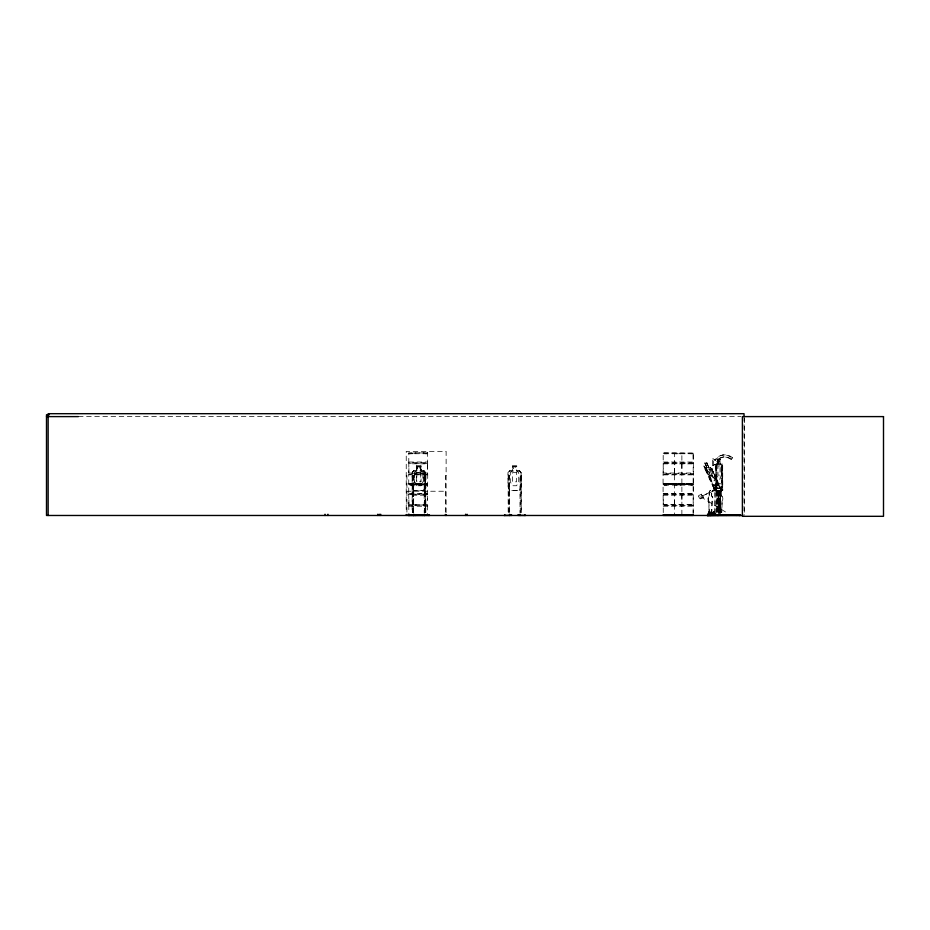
<?xml version="1.0" encoding="UTF-8"?>
<svg xmlns="http://www.w3.org/2000/svg" width="930" height="930" viewBox="0 0 930 930"><rect width="100%" height="100%" fill="white"/><g stroke="black" fill="none" stroke-linecap="round" stroke-linejoin="round"><path stroke-width="0.7" stroke-dasharray="4.65 3.49" d="M408.921 499.817L408.793 504.978L427.707 505.025L427.544 514.825M408.921 468.441L408.735 473.707L427.73 473.707L427.544 499.817M427.544 468.441L427.707 462.652L408.747 462.652L408.886 452.782L427.707 452.84L408.851 453.143M663.253 499.817L663.253 514.825M663.253 468.441L663.067 473.707L693.315 473.661L693.303 494.655L663.102 494.597L663.055 473.754M674.529 504.502L674.541 499.817M674.517 504.386L674.541 468.441M681.876 499.817L681.888 473.021M681.876 468.441L681.876 452.782M693.327 463.175L693.327 473.661M705.08 469.139C698.593 453.026 720.855 502.793 710.288 480.81L704.975 469.08M427.661 474.277L408.747 474.242L408.735 494.063L427.684 494.028M427.544 474.87L408.909 474.753M693.199 453.189L663.183 452.782L663.23 473.021L693.176 473.021L693.21 463.593M663.23 493.388L693.176 493.388L693.176 474.707M681.876 514.825L681.888 495.237M693.373 462.989L663.067 462.698M711.555 513.965L712.043 501.154A3.325 2.348 -90 0 0 711.555 495.923L711.555 492.33A1.662 1.174 -90 0 0 710.381 490.668A1.662 1.174 -90 0 0 709.206 492.33L709.206 495.923A3.325 2.348 -90 0 0 708.718 501.154L709.206 513.965M711.706 513.965L712.194 501.154A3.325 2.348 -90 0 0 711.706 495.923L711.706 492.33A1.662 1.174 -90 0 0 710.532 490.668L710.381 490.668M712.915 491.249L712.485 490.587L712.857 491.354L702.359 495.888L716.158 489.366M721.599 512.546L722.029 501.154A3.325 2.348 -90 0 0 721.54 495.923L721.54 492.33A1.662 1.174 -90 0 0 720.366 490.668A1.662 1.174 -90 0 0 719.192 492.33L719.343 492.33A1.662 1.174 -90 0 1 720.518 490.668A1.662 1.174 -90 0 1 721.692 492.33L721.692 495.923A3.325 2.348 -90 0 1 722.18 501.154L721.75 512.546M713.566 512C714.496 513.383 713.659 511.442 714.566 512.755M713.938 512.151L713.612 512.093M718.913 463.152L712.334 465.686L712.845 458.444L715.682 460.118L716.705 458.769A13.927 12.032 83.8 0 1 731.213 456.793L732.584 457.874L731.561 459.432L729.527 458.606A11.927 10.3 83.8 0 0 716.216 461.454L719.053 463.256L716.216 461.454M713.194 465.593L713.694 458.362M708.893 512.151L710.474 512.453M709.648 512.244L709.288 512.744M709.032 511.953L710.427 512.349L709.311 512.43M710.369 512.139L708.637 512.453M719.855 512.616L718.565 512.302L720.355 512.639M720.401 512.151L719.355 512.651L719.134 490.552M719.425 512.012L720.308 512.535L720.146 490.552M719.355 511.942L720.262 512.139L719.425 512.302M674.517 473.021L674.506 453.189M408.747 505.025L408.921 514.825M682.097 484.344L681.992 483.728M693.385 483.902L663.218 483.705L693.385 484.344L663.032 484.344L693.176 484.053M722.494 479.02C721.761 503.944 721.843 452.945 722.389 465.86L722.424 479.043M714.473 512.604L714.031 512.186M719.053 477.032L719.006 476.939M719.762 512.558L720.215 512.07M719.169 511.953L719.297 512.267M713.461 512.093L713.461 512.337M713.822 512.093L713.67 512.616M674.506 504.723L674.541 514.825M408.793 462.605L408.898 473.021L427.556 473.021L427.556 463.861L408.898 463.756M408.712 494.109L408.898 504.386L427.556 504.386L427.544 495.179L408.898 495.237M427.754 505.467L408.77 505.595M709.95 512.186L709.416 512.093M423.789 490.494L425.103 485.751L425.173 472.684L423.789 471.022M423.894 490.656L425.243 485.774M521.009 485.751L519.626 490.494L509.559 490.494M424.057 490.494L425.556 485.751L425.556 472.661L424.057 471.022M413.699 490.656L412.118 485.774L413.618 490.656L424.22 490.656L425.615 485.751M424.22 490.656L425.766 485.774M712.45 490.633L712.81 491.366M706.823 467.558L706.335 469.034L709.939 477.253L712.624 480.764L714.74 480.74L714.321 477.206L710.718 468.987L708.939 467.534M693.362 463.14L663.125 463.28M693.164 514.825L693.222 504.711M693.292 494.644L693.187 504.548M716.507 464.372L715.833 466.023L715.786 479.124L716.553 483.833M427.661 463.338L408.793 463.28M427.649 494.69L408.793 494.644M693.269 474.335L663.125 474.277M427.637 484.204L408.886 483.705L427.765 484.344L408.886 484.507M693.327 505.606L663.102 505.595M663.09 505.025L693.292 504.978M425.173 453.735L426.812 453.735M425.173 485.1L426.812 485.1M679.505 453.735L681.144 453.735M690.792 453.735L692.432 453.735M679.505 485.1L681.144 485.1M690.792 485.1L692.432 485.1M420.72 485.751L422.918 481.821L422.918 472.661L420.72 471.022L420.72 466.116M409.793 453.735L412.688 453.735M409.793 485.1L412.688 485.1M664.125 453.735L667.019 453.735M675.413 453.735L678.307 453.735M664.125 485.1L667.019 485.1M675.413 485.1L678.307 485.1M730.701 459.525L732.584 457.874M714.368 512.604L714.228 512.174M712.845 458.444L714.833 460.211L715.844 458.862A13.927 12.032 83.8 0 1 730.364 456.886L731.736 457.967M709.671 512.674L710.276 512.511M719.448 512.604L720.355 512.139M412.164 472.614L413.664 470.859L412.118 472.591L412.35 512.628M412.316 472.684L413.734 471.022L424.115 471.022M412.339 472.661L413.792 471.022M509.57 470.859L507.954 472.591L508.024 485.774L509.454 490.656L519.8 490.656L521.16 485.774L521.079 472.614L519.684 470.859M702.708 496.178L702.336 495.423M714.647 487.553C710.136 488.948 720.087 494.469 714.682 487.506L713.949 487.576M715.007 490.994L722.145 490.645L714.938 490.994L705.707 468.767L716.03 490.726M719.529 487.739C721.657 486.378 720.552 492.679 721.61 490.622M722.052 490.656L711.706 468.697L720.948 490.982M427.521 453.747L427.544 452.782L427.661 462.605M408.921 483.461L427.544 483.461L427.544 485.1L408.921 485.1L408.956 483.461L427.521 483.484M663.253 483.461L693.164 483.461L663.288 483.461M693.141 453.747L663.276 453.747M693.141 485.111L663.288 485.1M427.498 453.735L408.921 453.735L408.7 453.038M713.554 487.878L714.217 487.506L715.554 490.726M705.01 467.499C709.95 468.813 700.848 461.082 707.021 462.977L708.823 467.453L710.415 467.372L711.903 468.918L716.96 480.81L711.764 468.987L712.31 468.685M704.626 463.082L707.021 462.977M710.415 467.372L711.287 468.918M712.787 485.262L718.239 485.123L712.775 485.111M705.289 468.999L706.323 468.755M698.988 495.411L701.697 494.121M712.194 491.145L716.286 489.75M700.65 498.759L703.347 497.469M719.948 487.506L720.738 487.46L719.611 487.773M712.334 465.686L718.204 463.221M722.738 455.026L723.587 454.933M722.994 457.002L723.842 456.909M714.833 460.211L715.716 460.071M716.809 486.948L715.554 486.948L716.867 486.948L716.867 490.494L716.693 465.976L715.612 465.988L715.612 490.505L720.645 490.552L720.622 515.476M722.738 486.867L721.54 486.878L722.761 486.867M715.682 490.494L722.866 490.412L721.599 490.424L721.61 465.907L722.68 465.907L722.773 490.412M720.041 459.42L720.053 464.326L721.192 465.942L721.215 475.102L720.087 479.043L717.983 479.066L716.844 475.16L716.821 466L717.948 464.349L717.855 459.281L720.262 459.246L720.204 464.326M717.937 459.443L720.18 459.42M721.738 464.14L720.273 464.163M716.367 464.372L721.703 464.303M705.114 467.651L710.45 467.511M716.414 483.833L721.75 483.763M716.356 483.995L715.716 479.101L716.356 483.995L721.808 483.925M712.903 485.042L718.111 484.983M716.274 486.948L716.158 490.494L716.344 486.948M722.25 486.878L722.064 490.424L722.331 486.878M716.228 465.976L716.286 490.494M78.457 416.605L740.943 416.605M663.218 453.143L693.199 453.143M717.855 459.281L718.088 464.349M408.898 462.024L427.556 462.024M663.23 462.024L693.176 462.024L693.164 452.782L693.292 462.605M663.23 463.861L693.176 463.861M717.867 464.186L716.333 464.21L715.693 466.023L716.693 465.976M416.5 465.953L421.255 465.953L421.255 470.859M509.5 470.859L512.407 470.859L512.325 465.953L516.778 465.953L516.708 470.859L519.765 470.859M721.61 465.907L722.68 465.907M416.64 466.116L421.104 466.116L421.046 471.022L423.301 472.661L423.301 481.821L421.046 485.751L416.64 485.751L414.454 481.821L414.454 472.661L416.64 471.022L416.57 465.953M512.476 466.116L516.638 466.116L516.557 471.022L518.742 472.661L518.742 481.821L516.557 485.751L512.476 485.751L510.291 481.821L510.291 472.661L512.476 471.022L512.407 465.953M413.606 470.859L416.745 470.859M420.872 470.859L424.173 470.859L425.766 472.591L425.615 512.628M521.079 472.614L521.23 512.628M663.253 474.87L693.176 474.87M406.236 475.59L406.91 475.59L406.91 512.604M412.153 475.59L413.78 475.59L413.594 515.476M446.121 475.59L445.447 475.59L445.447 512.604M508.175 475.59L509.617 475.59L509.617 512.628M427.556 484.053L408.886 484.553M721.599 487.89L716.809 487.959M413.676 490.494L424.115 490.494M406.236 491.238L446.121 491.238M709.206 492.33L709.358 492.33A1.662 1.174 -90 0 1 710.532 490.668M408.898 493.388L427.556 493.388M663.102 494.028L693.315 494.028M663.23 495.237L693.176 495.237L693.176 504.386L663.23 504.386L663.125 494.644M709.206 495.923L709.358 492.33M708.718 501.154L708.869 501.154A3.325 2.348 -90 0 1 709.358 495.923M718.704 501.154L718.855 501.154A3.325 2.348 -90 0 1 719.343 495.923L719.192 495.923A3.325 2.348 -90 0 0 718.704 501.154L719.192 513.965M408.898 506.234L427.556 506.234M663.23 506.234L693.176 506.234L693.176 512.546M710.16 511.942L709.288 512.012M718.588 511.779L719.832 511.779M719.274 512.012L720.18 512.012M708.707 512.302L710.357 512.198M714.717 512.198L712.368 512.407M712.368 512.453L714.717 512.511M718.623 512.453L720.413 512.349M707.37 513.302L709.59 513.302M710.625 513.302L712.833 513.302L712.833 515.034M713.077 513.302L715.821 513.302L715.821 515.034M725.458 511.93L700.523 496.678M731.561 459.432L730.375 458.513A11.927 10.3 83.8 0 0 717.077 461.361M710.322 467.592L711.717 469.046L716.867 480.787L717.983 485.053M520.94 472.684L519.626 471.022L509.559 471.022L508.175 472.661L508.175 512.628M423.859 470.859L425.324 472.614L425.394 512.628M416.826 485.751L414.571 481.821L414.571 472.661L416.826 471.022L416.896 466.116M427.707 473.661L427.556 473.021M711.706 468.697L721.61 490.912M720.018 487.797L721.413 490.982M705.905 468.987L715.693 490.982M705.707 468.767L715.426 491.052M706.893 463.059L708.811 467.604M704.754 463.012L706.695 467.627M508.094 485.751L509.524 490.656M412.339 485.751L413.792 490.494M412.316 485.751L413.629 490.656L412.164 485.774M717.007 480.717L718.1 485.193M718.855 501.154L719.343 513.965M708.869 501.154L709.358 513.965M722.215 465.907L722.133 490.424M744.605 418.035L744.605 515.476M744.035 416.605L744.035 515.476M720.413 490.552L720.483 515.476M720.006 490.552L720.006 515.476M719.797 490.552L719.727 515.476M719.553 490.552L719.553 515.476M719.483 490.552L719.483 515.476M718.785 490.517L718.878 515.476M718.611 515.452L718.611 490.517L718.541 512.674M718.286 490.517L718.286 512.674M718.146 490.517L718.146 515.452M717.937 490.517L717.937 512.674M717.693 490.517L717.693 515.452M717.414 490.517L717.414 515.452M717.274 490.517L717.274 515.452M716.763 490.517L716.798 515.452M715.054 513.965L715.054 490.668L714.845 513.965M713.322 511.779L713.322 513.72M713.077 511.779L713.077 513.72M709.846 513.72L709.846 511.779L708.602 511.779L708.602 513.72M709.671 511.779L709.671 513.72M709.311 513.302L709.311 515.034M708.765 511.779L708.765 513.72M681.888 463.861L681.876 473.021M521.463 512.628L521.463 475.59L520.033 475.59L520.033 512.628M520.265 475.59L520.265 515.476M509.373 475.59L509.373 512.628M508.408 475.59L508.408 512.628M446.121 512.604L446.121 451.364L406.236 451.364L406.236 512.604M425.824 512.628L425.824 475.59L424.196 475.59L424.196 512.628M424.58 475.59L424.58 512.628M424.429 475.59L424.429 515.476M420.872 465.953L420.802 471.022M420.72 472.661L420.72 481.821M420 466.941L420 468.569M417.582 466.941L417.582 468.569M416.745 465.953L416.71 471.022M416.826 472.661L416.826 481.821M413.548 475.59L413.548 512.628M413.397 475.59L413.397 512.628M412.571 475.59L412.571 512.628M412.188 472.591L412.153 512.628M709.079 513.686L716.1 513.732L709.113 513.662M709.555 469.046L710.09 473.138L706.498 469.29L710.078 474.137C709.346 479.183 713.136 482.728 710.985 475.102L714.74 479.438L711.032 474.149L710.241 469.069L707.474 469.022L711.078 477.241L713.194 477.218L709.578 468.999M715.1 488.483L720.343 488.413L715.1 488.483M719.669 460.234L718.309 460.257L718.309 461.885L719.669 461.873L719.669 460.234M706.951 463.872L705.591 463.884L706.23 465.349L707.591 465.337L706.951 463.872M720.053 465.953L717.948 465.988L717.972 475.149L720.076 475.114L720.053 465.953M420.29 466.941L417.372 466.941L417.372 468.569L420.29 468.569L420.29 466.941M515.825 466.941L513.209 466.941L513.209 468.569L515.825 468.569L515.825 466.941M421.046 472.661L416.64 472.661L416.64 481.821L421.046 481.821L421.046 472.661M516.557 472.661L512.476 472.661L512.476 481.821L516.557 481.821L516.557 472.661M717.007 512.674L717.007 490.517L716.925 512.674M698.732 496.19A1.872 0.814 64.5 0 0 700.441 498.805A1.872 0.814 64.5 0 0 700.278 496.26A1.872 0.814 64.5 0 0 698.732 496.19M701.441 494.911A1.872 0.814 64.5 0 0 703.138 497.527A1.872 0.814 64.5 0 0 702.987 494.969A1.872 0.814 64.5 0 0 701.441 494.911"/><path stroke-width="1.4" d="M408.189 515.476L429.765 515.394M415.024 515.371L415.047 514.65M504.025 515.476L511.349 515.371M739.978 514.685L740.234 515.452L707.091 515.429L740.094 515.034M708.323 515.452L707.602 515.476M710.45 515.452L710.009 515.452M717.169 515.452L717.332 515.232M718.309 515.452L717.821 515.476M726.284 515.452L726.458 514.685M729.992 514.685L729.108 515.452M736.444 514.685L736.269 515.452M739.094 515.452L740.234 515.452M739.978 515.034L739.257 515.232M406.119 515.348L406.131 514.65M707.149 515.476L740.094 515.232M737.118 515.232L736.467 515.034M408.979 515.371L409.084 514.72M49.406 414.734L46.5 414.734L46.5 515.476L742.582 515.476M46.5 416.605L78.399 416.605M408.921 514.825L427.544 514.825M663.253 514.825L693.164 514.825M408.886 515.092L427.579 515.092M663.218 515.092L693.199 515.092M525.613 515.441L518.289 515.371M663.23 515.418L693.176 515.418M429.218 515.371L429.137 514.72L429.044 515.476M422.952 515.371L422.929 514.65M422.452 515.371L422.36 514.72M744.035 416.605L744.035 413.687L48.139 413.687L48.139 515.476M740.071 514.685L740.071 515.452M524.869 514.65L524.869 515.476M520.126 514.441L520.126 515.476M519.893 514.441L519.893 515.476M518.103 514.65L518.103 515.476M511.535 514.65L511.535 515.476M509.756 514.441L509.756 515.476M509.512 514.441L509.512 515.476M504.769 514.65L504.769 515.476M467.046 514.232L467.046 515.476M465.593 514.232L465.593 515.476M446.179 514.65L446.226 515.476M445.365 514.441L445.365 515.476M428.8 514.65L428.8 515.476M424.44 514.441L424.44 515.476M424.289 514.441L424.289 515.476M424.231 514.441L424.057 515.476M422.267 514.65L422.267 515.476M415.698 514.65L415.698 515.476M413.92 514.441L413.92 515.476M413.734 514.441L413.687 515.476M413.536 514.441L413.536 515.476M409.177 514.65L409.177 515.476M408.933 514.65L408.933 515.476M406.991 514.441L406.991 515.476M380.696 514.232L380.696 515.476M379.242 514.232L379.242 515.476M377.789 514.232L377.789 515.476M327.93 514.232L327.93 515.476M325.023 514.232L325.023 515.476M883.5 416.605L742.396 416.605L742.396 516.313L883.5 516.313L883.5 416.605"/></g></svg>
